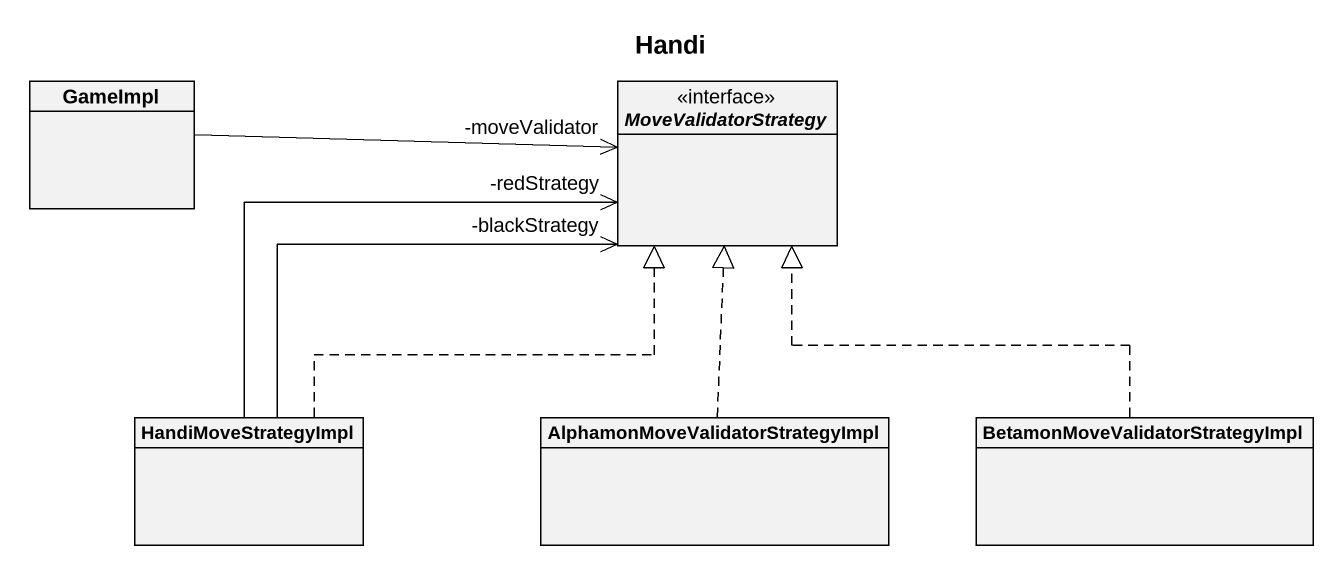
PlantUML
@startuml
title Handi
hide circle
hide empty members
class GameImpl
interface MoveValidatorStrategy <<interface>>
class HandiMoveStrategyImpl
class "AlphamonMoveValidatorStrategyImpl" as AlphamonMoveValidatorStrateg
class "BetamonMoveValidatorStrategyImpl" as BetamonMoveValidatorStrategy
GameImpl -right-> "-moveValidator" MoveValidatorStrategy
HandiMoveStrategyImpl -up-> "-blackStrategy" MoveValidatorStrategy
HandiMoveStrategyImpl -up-> "-redStrategy" MoveValidatorStrategy
HandiMoveStrategyImpl .up.|> MoveValidatorStrategy
AlphamonMoveValidatorStrateg .up.|> MoveValidatorStrategy
BetamonMoveValidatorStrategy .up.|> MoveValidatorStrategy
@enduml
